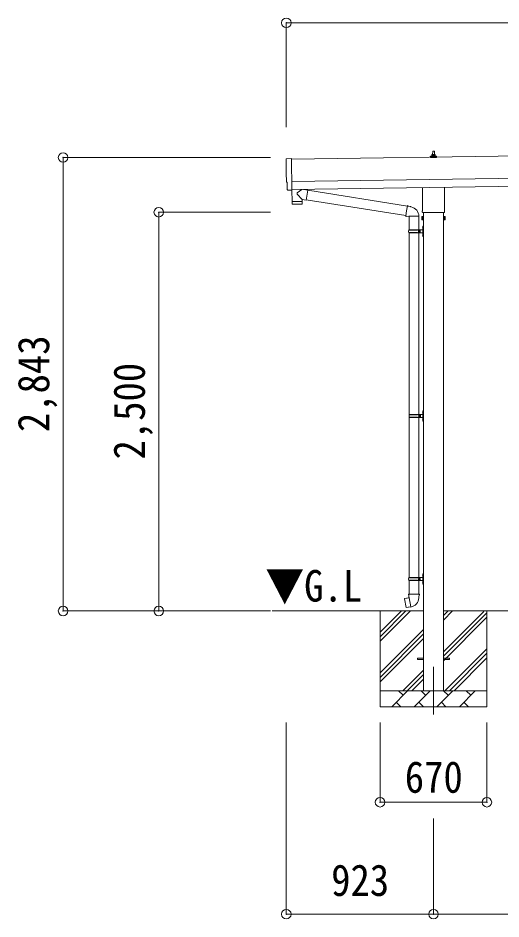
# Model space of a CAD drawing. Units: millimetres at full size, sheet at 1:60. Extents: x -16864 to 16864, y -11640 to 11640.
# Drawn here: x -513 to 2516, y -8692 to -3043 of the extents above; entities that cross this region are included whole.
import ezdxf
from ezdxf.enums import TextEntityAlignment as Align

# ---------------------------------------------------------------- set-up
doc = ezdxf.new("R2010")
doc.units = ezdxf.units.MM
doc.header["$LTSCALE"] = 60
doc.header["$PDMODE"] = 32
doc.header["$PDSIZE"] = 60
doc.linetypes.add('CHAIN1', pattern=[8, 5, -1, 1, -1])
for name, color, linetype, lineweight in [('0-1_Defpoints', 7, 'CHAIN1', 9), ('0-2_TEXT1', 4, 'Continuous', 9), ('0-3_SHAPE', 7, 'Continuous', 9), ('0-7_PARTS2', 7, 'Continuous', 9), ('0-8_TABLE1', 6, 'Continuous', 9), ('0-9_DIM1', 7, 'Continuous', 9)]:
    doc.layers.add(name, color=color, linetype=linetype, lineweight=lineweight)
doc.styles.add('ＭＳ ゴシック', font='')
doc.styles.get('ＭＳ ゴシック').set_extended_font_data('MS Gothic')

msp = doc.modelspace()

# ---------------------------------------------------------------- linework, layer by layer
at = {"layer": '0-1_Defpoints'}
msp.add_line((2092.3, -7110.97), (2092.3, -7459.97), dxfattribs=at)
at = {"layer": '0-2_TEXT1'}
for p, q in [((6832.37, -3848.27), (1201.9, -3928.71)), ((2086.61, -3901.71), (2087.33, -3878.18)), ((2088.33, -3877.21), (2096.88, -3877.21)), ((2097.88, -3878.18), (2098.61, -3901.71)), ((2074.36, -3917.21), (2074.36, -3909.49)), ((2110.86, -3917.21), (2074.36, -3917.21)), ((2074.74, -3908.71), (2110.47, -3908.71)), ((2075.12, -3908.52), (2081.84, -3906.89)), ((2082.22, -3906.71), (2102.99, -3906.71)), ((2082.61, -3905.92), (2082.61, -3901.71)), ((2083.61, -3901.71), (2101.61, -3901.71)), ((2102.61, -3905.92), (2102.61, -3901.71)), ((2110.09, -3908.52), (2103.37, -3906.89)), ((2110.86, -3917.21), (2110.86, -3909.49)), ((1203.9, -4068.69), (6834.37, -3988.26)), ((1204.62, -4118.69), (6835.08, -4038.25)), ((1185.04, -4122.74), (1178.12, -4122.47)), ((2024, -4251.19), (2024, -4106.98)), ((2160.6, -4105.03), (2160.6, -4251.19)), ((2018.3, -4289.47), (2019.06, -4288.15)), ((2018.3, -4289.47), (2018.3, -4306.47)), ((2022.3, -4259.97), (2022.3, -4254.47)), ((2160.24, -4263.47), (2024.36, -4263.47)), ((2029.8, -4263.47), (2029.8, -7260.97)), ((2154.8, -7260.97), (2154.8, -4263.47)), ((2162.3, -4254.47), (2162.3, -4259.97)), ((2166.3, -4289.47), (2165.54, -4288.15)), ((2166.3, -4289.47), (2166.3, -4306.47)), ((2018.3, -4306.47), (2019.06, -4307.78)), ((2025.3, -4293.06), (2019.06, -4293.06)), ((2025.3, -4302.87), (2019.06, -4302.87)), ((2025.3, -4307.78), (2019.06, -4307.78)), ((2027.8, -4307.17), (2025.3, -4307.17)), ((2156.8, -4307.17), (2159.3, -4307.17)), ((2159.3, -4293.06), (2165.54, -4293.06)), ((2159.3, -4302.87), (2165.54, -4302.87)), ((2159.3, -4307.78), (2165.54, -4307.78)), ((2166.3, -4306.47), (2165.54, -4307.78)), ((1992.3, -7056.47), (2029.8, -7056.47)), ((1992.3, -7065.47), (1992.3, -7056.47)), ((1992.3, -7056.47), (2029.8, -7056.47)), ((1992.3, -7065.47), (1992.3, -7056.47)), ((2154.8, -7056.47), (2192.3, -7056.47)), ((2154.8, -7056.47), (2192.3, -7056.47)), ((2192.3, -7065.47), (2192.3, -7056.47)), ((2192.3, -7065.47), (2192.3, -7056.47)), ((1992.3, -7065.47), (2029.8, -7065.47)), ((1992.3, -7065.47), (2029.8, -7065.47)), ((2154.8, -7065.47), (2192.3, -7065.47)), ((2154.8, -7065.47), (2192.3, -7065.47))]:
    msp.add_line(p, q, dxfattribs=at)
for points in [[(1170.28, -3925.72), (1201.83, -3923.62), (1204.66, -4121.46)], [(1175.23, -4119.52), (1174.56, -4072.5), (1173.96, -4072.51)], [(1185.78, -4122.45), (1186.43, -4121.81), (1204.67, -4122.46)], [(2025.3, -4307.78), (2025.3, -4288.15), (2019.06, -4288.15)], [(2025.3, -4307.17), (2025.3, -4288.77), (2027.8, -4288.77)], [(2159.3, -4307.17), (2159.3, -4288.77), (2156.8, -4288.77)], [(2159.3, -4307.78), (2159.3, -4288.15), (2165.54, -4288.15)]]:
    msp.add_lwpolyline(points, dxfattribs=at)
for points in [[(2027.8, -4308.47), (2027.8, -4287.47), (2029.8, -4287.47), (2029.8, -4308.47)], [(2156.8, -4308.47), (2156.8, -4287.47), (2154.8, -4287.47), (2154.8, -4308.47)]]:
    msp.add_lwpolyline(points, close=True, dxfattribs=at)
for centre, radius, start, end in [((2088.33, -3878.21), 1, 90, 178.60509), ((2096.88, -3878.21), 1, 1.39491, 90), ((2075.36, -3909.49), 1, 103.62699, 180), ((2081.61, -3905.92), 1, 283.62699, 0), ((2086.69, -3902.34), 4.13, 90, 171.17633), ((2083.61, -3902.71), 1, 90, 180), ((2095.94, -3901.71), 4.83, 133.60282, 180), ((2089.27, -3901.71), 4.83, 0, 46.39718), ((2098.52, -3902.34), 4.13, 8.82367, 90), ((2101.61, -3902.71), 1, 0, 90), ((2103.61, -3905.92), 1, 180, 256.37301), ((2109.86, -3909.49), 1, 0, 76.37301), ((2022.64, -4290.61), 4.34, 145.61575, 214.38425), ((2026.3, -4254.47), 4, 125.09963, 180), ((2026.3, -4259.97), 4, 180, 194.47751), ((2026.3, -4259.97), 4, 194.47751, 241.04498), ((2158.3, -4259.97), 4, 298.95502, 345.52249), ((2158.3, -4254.47), 4, 0, 54.90037), ((2158.3, -4259.97), 4, 345.52249, 0), ((2161.95, -4290.61), 4.34, 325.61575, 34.38425), ((2034.54, -4297.97), 16.24, 162.41205, 197.58795), ((2022.64, -4305.33), 4.34, 145.61575, 214.38425), ((2150.06, -4297.97), 16.24, 342.41205, 17.58795), ((2161.95, -4305.33), 4.34, 325.61575, 34.38425)]:
    msp.add_arc(centre, radius, start, end, dxfattribs=at)
for centre, major_axis, ratio, start_param, end_param in [((1170.48, -3928.72), (-3, -0.04), 0.99863, 4.7647489, 6.2979817), ((-3593.88, -4067.21), (4762.89, 68.04), 0.99863, 6.2686928, 6.2979817), ((1173.9, -4068.11), (-4.41, -0.06), 0.99863, 6.2686928, 7.8539816), ((1178.24, -4119.47), (-2.15, -2.1), 0.9974, 5.5252311, 7.0411395), ((1185.08, -4121.74), (-0.717, -0.7), 0.9974, 0.7579542, 1.5707963)]:
    msp.add_ellipse(centre, major_axis=major_axis, ratio=ratio, start_param=start_param, end_param=end_param, dxfattribs=at)
at = {"layer": '0-3_SHAPE'}
for p, q in [((2029.8, -6760.97), (1080.85, -6760.97)), ((1757.3, -6760.97), (1757.3, -7360.97)), ((1757.3, -6894.45), (1890.78, -6760.97)), ((1757.3, -6922.73), (1919.07, -6760.97)), ((1757.3, -6951.02), (1947.35, -6760.97)), ((3929.8, -6760.97), (2154.8, -6760.97)), ((2154.8, -6789.79), (2183.62, -6760.97)), ((2154.8, -6818.08), (2211.91, -6760.97)), ((2154.8, -7016.07), (2407.3, -6763.57)), ((2154.8, -7044.35), (2427.3, -6771.85)), ((2427.3, -6760.97), (2427.3, -7360.97)), ((2154.8, -7072.63), (2427.3, -6800.13)), ((1757.3, -7149.01), (2029.8, -6876.51)), ((1757.3, -7177.29), (2029.8, -6904.79)), ((1757.3, -7205.58), (2029.8, -6933.08)), ((2164.46, -7260.97), (2427.3, -6998.12)), ((2192.74, -7260.97), (2427.3, -7026.41)), ((2221.03, -7260.97), (2427.3, -7054.69)), ((1899.9, -7260.97), (2029.8, -7131.07)), ((1928.18, -7260.97), (2029.8, -7159.35)), ((1956.47, -7260.97), (2029.8, -7187.63)), ((1757.3, -7260.97), (2427.3, -7260.97)), ((1830.17, -7360.97), (1930.17, -7260.97)), ((1901.61, -7289.52), (1873.06, -7260.97)), ((1971.59, -7360.97), (2071.59, -7260.97)), ((2043.04, -7289.52), (2014.48, -7260.97)), ((2113.01, -7360.97), (2213.01, -7260.97)), ((2184.46, -7289.52), (2155.9, -7260.97)), ((2254.43, -7360.97), (2354.43, -7260.97)), ((2325.88, -7289.52), (2297.32, -7260.97)), ((1858.72, -7332.41), (1887.27, -7360.97)), ((2000.14, -7332.41), (2028.7, -7360.97)), ((2141.56, -7332.41), (2170.12, -7360.97)), ((2282.98, -7332.41), (2311.54, -7360.97)), ((2427.3, -7360.97), (1757.3, -7360.97))]:
    msp.add_line(p, q, dxfattribs=at)
at = {"layer": '0-8_TABLE1'}
for p, q in [((1169.3, -3073.33), (1169.3, -3727.66)), ((12518.3, -3073.33), (1169.3, -3073.33)), ((-230.7, -3917.67), (1069.99, -3917.67)), ((-230.7, -3917.67), (-230.7, -6760.97)), ((369.3, -4260.97), (1069.99, -4260.97)), ((369.3, -4260.97), (369.3, -6760.97)), ((-230.7, -6760.97), (1069.99, -6760.97)), ((1168.99, -8661.97), (1168.99, -7459.97)), ((1757.3, -7959.97), (1757.3, -7459.97)), ((2427.3, -7959.97), (2427.3, -7459.97)), ((1757.3, -7959.97), (2427.3, -7959.97)), ((2092.3, -8661.97), (2092.3, -8061.97)), ((2092.3, -8661.97), (1168.99, -8661.97)), ((3992.3, -8661.97), (2092.3, -8661.97))]:
    msp.add_line(p, q, dxfattribs=at)
for p in [(1169.3, -3073.33), (-230.7, -3917.67), (369.3, -4260.97), (-230.7, -6760.97), (369.3, -6760.97), (1757.3, -7959.97), (2427.3, -7959.97), (1168.99, -8661.97), (2092.3, -8661.97)]:
    msp.add_point(p, dxfattribs=at)
at = {"layer": '0-9_DIM1'}
for p, q in [((1204.66, -4121.46), (1204.67, -4122.46)), ((1266.06, -4117.81), (1238.41, -4140.32)), ((1303.68, -4121.82), (1277.84, -4117.64)), ((1303.68, -4121.82), (1293.52, -4184.7)), ((1269.11, -4180.76), (1238.24, -4147.65)), ((1303.39, -4123.65), (1928.74, -4223.22)), ((1205.3, -4194.69), (1205.72, -4207.73)), ((1266.3, -4209.82), (1208.76, -4210.64)), ((1209.79, -4193.62), (1209.82, -4194.62)), ((1264.78, -4192.84), (1264.78, -4193.84)), ((1269.11, -4180.76), (1293.52, -4184.7)), ((1269.11, -4180.76), (1269.28, -4192.77)), ((1293.81, -4182.88), (1918.32, -4282.31)), ((1929.06, -4221.4), (1923.53, -4252.77)), ((1929.06, -4221.4), (1930.2, -4219.42)), ((1930.2, -4219.42), (1933.76, -4220.05)), ((1933.76, -4220.05), (1934.18, -4222.39)), ((1948.69, -4225.22), (1950.38, -4226.85)), ((1950.38, -4226.85), (1952.49, -4227.3)), ((1918, -4284.13), (1923.53, -4252.77)), ((1918, -4284.13), (1918.39, -4286.38)), ((1918, -4284.13), (1923.15, -4284.95)), ((1918.39, -4286.38), (1921.95, -4287.01)), ((1921.95, -4287.01), (1923.15, -4284.95)), ((1923.15, -4284.95), (1937.75, -4287.26)), ((1937.75, -4287.26), (1939.96, -4286.28)), ((2000.25, -4286.67), (1939.07, -4286.67)), ((1939.8, -4286.67), (1939.8, -4371.89)), ((1999.8, -4286.67), (1999.8, -4371.89)), ((2025.8, -4348.89), (2028.8, -4347.39)), ((2025.8, -4348.89), (2025.8, -4380.89)), ((2028.8, -4347.39), (2028.8, -4380.89)), ((2028.8, -4347.39), (2029.8, -4347.39)), ((2029.8, -4347.39), (2029.8, -4380.89)), ((1936.8, -4373.89), (1987.13, -4373.89)), ((1936.8, -4387.89), (1987.13, -4387.89)), ((1937.8, -4371.89), (2023.8, -4371.89)), ((1937.8, -4371.89), (1937.8, -4373.89)), ((1937.8, -4389.89), (1937.8, -4387.89)), ((1937.8, -4389.89), (2023.8, -4389.89)), ((1939.8, -4389.89), (1939.8, -5529.47)), ((1996.8, -4371.89), (1996.8, -4376.39)), ((1996.8, -4376.39), (1998.8, -4376.39)), ((1996.8, -4389.89), (1996.8, -4385.39)), ((1996.8, -4385.39), (1998.8, -4385.39)), ((1998.8, -4376.39), (1998.8, -4380.89)), ((1998.8, -4385.39), (1998.8, -4380.89)), ((1999.8, -4389.89), (1999.8, -5529.47)), ((2004.8, -4371.89), (2004.8, -4380.89)), ((2004.8, -4376.39), (2007.8, -4376.39)), ((2004.8, -4389.89), (2004.8, -4380.89)), ((2004.8, -4385.39), (2007.8, -4385.39)), ((2007.8, -4376.39), (2007.8, -4380.89)), ((2007.8, -4385.39), (2007.8, -4380.89)), ((2023.5, -4354.74), (2025.54, -4355.74)), ((2023.5, -4402.74), (2025.54, -4403.74)), ((2024.77, -4352.74), (2025.4, -4352.74)), ((2024.77, -4352.74), (2024.77, -4361.04)), ((2024.77, -4361.04), (2025.4, -4361.04)), ((2024.77, -4400.74), (2025.4, -4400.74)), ((2024.77, -4400.74), (2024.77, -4409.04)), ((2025.4, -4352.74), (2025.4, -4361.04)), ((2025.4, -4352.74), (2025.8, -4353.14)), ((2025.4, -4361.04), (2025.8, -4360.64)), ((2025.4, -4400.74), (2025.4, -4409.04)), ((2025.4, -4400.74), (2025.8, -4401.14)), ((2025.54, -4355.74), (2026.15, -4356.89)), ((2025.54, -4403.74), (2026.15, -4404.89)), ((2025.8, -4353.14), (2025.8, -4360.64)), ((2025.8, -4412.89), (2025.8, -4380.89)), ((2025.8, -4401.14), (2025.8, -4408.64)), ((2028.8, -4414.39), (2028.8, -4380.89)), ((2029.8, -4414.39), (2029.8, -4380.89)), ((2024.77, -4409.04), (2025.4, -4409.04)), ((2025.4, -4409.04), (2025.8, -4408.64)), ((2025.8, -4412.89), (2028.8, -4414.39)), ((2028.8, -4414.39), (2029.8, -4414.39)), ((1939.3, -5531.47), (1989.63, -5531.47)), ((1940.3, -5529.47), (1940.3, -5531.47)), ((1940.3, -5529.47), (2023.8, -5529.47)), ((1999.3, -5529.47), (1999.3, -5533.97)), ((1999.3, -5533.97), (2001.3, -5533.97)), ((2001.3, -5533.97), (2001.3, -5538.47)), ((2007.3, -5529.47), (2007.3, -5538.47)), ((2007.3, -5533.97), (2010.3, -5533.97)), ((2010.3, -5533.97), (2010.3, -5538.47)), ((2023.5, -5512.32), (2025.54, -5513.32)), ((2024.77, -5510.32), (2025.4, -5510.32)), ((2024.77, -5510.32), (2024.77, -5518.62)), ((2024.77, -5518.62), (2025.4, -5518.62)), ((2025.4, -5510.32), (2025.4, -5518.62)), ((2025.4, -5510.32), (2025.8, -5510.72)), ((2025.4, -5518.62), (2025.8, -5518.22)), ((2025.54, -5513.32), (2026.15, -5514.47)), ((2025.8, -5506.47), (2028.8, -5504.97)), ((2025.8, -5506.47), (2025.8, -5538.47)), ((2025.8, -5510.72), (2025.8, -5518.22)), ((2028.8, -5504.97), (2028.8, -5538.47)), ((2028.8, -5504.97), (2029.8, -5504.97)), ((2029.8, -5504.97), (2029.8, -5538.47)), ((1939.3, -5545.47), (1989.63, -5545.47)), ((1939.8, -5547.46), (1939.8, -6551.97)), ((1940.3, -5547.47), (1940.3, -5545.47)), ((1940.3, -5547.47), (2023.8, -5547.47)), ((1999.3, -5547.47), (1999.3, -5542.97)), ((1999.3, -5542.97), (2001.3, -5542.97)), ((1999.8, -5547.46), (1999.8, -6551.97)), ((2001.3, -5542.97), (2001.3, -5538.47)), ((2007.3, -5547.47), (2007.3, -5538.47)), ((2007.3, -5542.97), (2010.3, -5542.97)), ((2010.3, -5542.97), (2010.3, -5538.47)), ((2023.5, -5560.32), (2025.54, -5561.32)), ((2024.77, -5558.32), (2025.4, -5558.32)), ((2024.77, -5558.32), (2024.77, -5566.62)), ((2024.77, -5566.62), (2025.4, -5566.62)), ((2025.4, -5558.32), (2025.4, -5566.62)), ((2025.4, -5558.32), (2025.8, -5558.72)), ((2025.4, -5566.62), (2025.8, -5566.22)), ((2025.54, -5561.32), (2026.15, -5562.47)), ((2025.8, -5570.47), (2025.8, -5538.47)), ((2025.8, -5558.72), (2025.8, -5566.22)), ((2025.8, -5570.47), (2028.8, -5571.97)), ((2028.8, -5571.97), (2028.8, -5538.47)), ((2028.8, -5571.97), (2029.8, -5571.97)), ((2029.8, -5571.97), (2029.8, -5538.47)), ((1937.8, -6551.97), (2023.8, -6551.97)), ((1937.8, -6551.97), (1937.8, -6553.97)), ((1996.8, -6551.97), (1996.8, -6556.47)), ((2004.8, -6551.97), (2004.8, -6560.97)), ((2023.5, -6534.82), (2025.54, -6535.82)), ((2024.77, -6532.82), (2025.4, -6532.82)), ((2024.77, -6532.82), (2024.77, -6541.12)), ((2024.77, -6541.12), (2025.4, -6541.12)), ((2025.4, -6532.82), (2025.4, -6541.12)), ((2025.4, -6532.82), (2025.8, -6533.22)), ((2025.4, -6541.12), (2025.8, -6540.72)), ((2025.54, -6535.82), (2026.15, -6536.97)), ((2025.8, -6528.97), (2028.8, -6527.47)), ((2025.8, -6528.97), (2025.8, -6560.97)), ((2025.8, -6533.22), (2025.8, -6540.72)), ((2028.8, -6527.47), (2028.8, -6560.97)), ((2028.8, -6527.47), (2029.8, -6527.47)), ((2029.8, -6527.47), (2029.8, -6560.97)), ((1936.8, -6553.97), (1987.13, -6553.97)), ((1936.8, -6567.97), (1987.13, -6567.97)), ((1937.8, -6569.97), (1937.8, -6567.97)), ((1937.8, -6569.97), (2023.8, -6569.97)), ((1939.8, -6569.97), (1939.8, -6654.89)), ((1996.8, -6556.47), (1998.8, -6556.47)), ((1996.8, -6569.97), (1996.8, -6565.47)), ((1996.8, -6565.47), (1998.8, -6565.47)), ((1998.8, -6556.47), (1998.8, -6560.97)), ((1998.8, -6565.47), (1998.8, -6560.97)), ((1999.8, -6569.97), (1999.8, -6654.89)), ((2004.8, -6556.47), (2007.8, -6556.47)), ((2004.8, -6569.97), (2004.8, -6560.97)), ((2004.8, -6565.47), (2007.8, -6565.47)), ((2007.8, -6556.47), (2007.8, -6560.97)), ((2007.8, -6565.47), (2007.8, -6560.97)), ((2023.5, -6582.82), (2025.54, -6583.82)), ((2024.77, -6580.82), (2025.4, -6580.82)), ((2024.77, -6580.82), (2024.77, -6589.12)), ((2024.77, -6589.12), (2025.4, -6589.12)), ((2025.4, -6580.82), (2025.4, -6589.12)), ((2025.4, -6580.82), (2025.8, -6581.22)), ((2025.4, -6589.12), (2025.8, -6588.72)), ((2025.54, -6583.82), (2026.15, -6584.97)), ((2025.8, -6592.97), (2025.8, -6560.97)), ((2025.8, -6581.22), (2025.8, -6588.72)), ((2025.8, -6592.97), (2028.8, -6594.47)), ((2028.8, -6594.47), (2028.8, -6560.97)), ((2028.8, -6594.47), (2029.8, -6594.47)), ((2029.8, -6594.47), (2029.8, -6560.97)), ((1937.95, -6654.89), (1935.8, -6655.68)), ((1935.8, -6655.68), (1935.8, -6659.29)), ((1935.8, -6659.29), (1938.04, -6660.11)), ((1937.95, -6654.89), (1969.8, -6654.89)), ((1937.95, -6654.89), (1938.04, -6660.11)), ((1938.04, -6660.11), (1938.3, -6674.89)), ((2001.65, -6654.89), (1969.8, -6654.89)), ((2003.8, -6659.29), (2001.56, -6660.11)), ((2001.65, -6654.89), (2003.8, -6655.68)), ((2003.8, -6655.68), (2003.8, -6659.29)), ((1911.34, -6683.35), (1910.53, -6684.52)), ((1910.53, -6684.52), (1920.15, -6739.07)), ((1939.21, -6678.1), (1911.34, -6683.35)), ((1924.08, -6680.74), (1923.87, -6680.99)), ((1938.3, -6674.89), (1939.65, -6676.89)), ((1949.56, -6735.39), (1939.43, -6677.92)), ((1939.45, -6677.1), (1939.45, -6677.8)), ((1939.65, -6676.89), (1939.62, -6676.9)), ((1999.99, -6676.84), (1999.91, -6679)), ((2001.3, -6674.89), (1999.99, -6676.84)), ((1934.17, -6737.99), (1933.89, -6737.83)), ((1949.87, -6736.15), (1949.62, -6735.49))]:
    msp.add_line(p, q, dxfattribs=at)
for points in [[(1204.27, -4122.44), (1205.29, -4193.69), (1269.28, -4192.77)], [(1269.25, -4206.83), (1269.29, -4193.77), (1205.3, -4194.69)], [(1929.06, -4221.4), (1934.18, -4222.39), (1948.69, -4225.22)], [(2023.5, -4359.03), (2025.54, -4358.04), (2026.15, -4356.89)], [(2023.5, -4407.03), (2025.54, -4406.04), (2026.15, -4404.89)], [(2023.5, -5516.61), (2025.54, -5515.62), (2026.15, -5514.47)], [(2023.5, -5564.61), (2025.54, -5563.62), (2026.15, -5562.47)], [(2023.5, -6539.11), (2025.54, -6538.12), (2026.15, -6536.97)], [(2023.5, -6587.11), (2025.54, -6586.12), (2026.15, -6584.97)], [(2001.65, -6654.89), (2001.56, -6660.11), (2001.3, -6674.89)], [(1926.33, -6680.52), (1926.05, -6680.37), (1924.08, -6680.74)], [(1949.29, -6735.3), (1921.31, -6739.9), (1920.15, -6739.07)], [(1936.36, -6737.42), (1936.15, -6737.66), (1934.17, -6737.99)]]:
    msp.add_lwpolyline(points, dxfattribs=at)
for centre, radius, start, end in [((1241.72, -4144.07), 5, 131.47396, 225.79244), ((1208.71, -4207.64), 3, 181.81845, 270.86677), ((1266.25, -4206.82), 3, 270.81845, 359.81845), ((1939.96, -4286.28), 60.3, 359.62495, 78), ((1985.55, -4380.89), 49.25, 171.82876, 180.00002), ((1985.55, -4380.89), 49.25, 180.00002, 188.17127), ((1987.13, -4371.89), 2, 270, 359.99998), ((1987.13, -4389.89), 2, 0.00005, 90.00004), ((2029.1, -4356.89), 6, 136.21765, 223.78235), ((2029.1, -4404.89), 6, 136.21765, 223.78235), ((2023.8, -4369.89), 2, 270, 359.99998), ((2023.8, -4391.89), 2, 0.00005, 90.00004), ((1988.05, -5538.47), 49.25, 171.82876, 180.00002), ((1989.63, -5529.47), 2, 270, 359.99998), ((2029.1, -5514.47), 6, 136.21765, 223.78235), ((2023.8, -5527.47), 2, 270, 359.99998), ((1988.05, -5538.47), 49.25, 180.00002, 188.17127), ((1989.63, -5547.47), 2, 0.00005, 90.00004), ((2029.1, -5562.47), 6, 136.21765, 223.78235), ((2023.8, -5549.47), 2, 0.00005, 90.00004), ((1987.13, -6551.97), 2, 270, 359.99998), ((2029.1, -6536.97), 6, 136.21765, 223.78235), ((2023.8, -6549.97), 2, 270, 359.99998), ((1985.55, -6560.97), 49.25, 171.82876, 180.00002), ((1985.55, -6560.97), 49.25, 180.00002, 188.17127), ((1987.13, -6569.97), 2, 0.00005, 90.00004), ((2029.1, -6584.97), 6, 136.21765, 223.78235), ((2023.8, -6571.97), 2, 0.00005, 90.00004), ((1939.15, -6677.8), 0.3, 280.66842, 0), ((1939.65, -6677.1), 0.2, 100, 180), ((1939.65, -6676.89), 60.3, 279.96938, 358), ((1949.34, -6735.6), 0.3, 20, 99.33158), ((1950.05, -6736.09), 0.2, 200, 279.96938)]:
    msp.add_arc(centre, radius, start, end, dxfattribs=at)

# ---------------------------------------------------------------- texts
at = {"layer": '0-7_PARTS2', "style": 'ＭＳ ゴシック', "width": 0.9}
msp.add_text('▼G.L', height=197.9, dxfattribs=at).set_placement((1038.13, -6761.25), align=Align.BOTTOM_LEFT)
at = {"layer": '0-8_TABLE1', "color": 7, "style": 'ＭＳ ゴシック', "width": 0.9}
for s, p in [('2,843', (-258.2, -5639.32)), ('2,500', (341.8, -5810.97))]:
    msp.add_text(s, height=197.9, rotation=90, dxfattribs=at).set_placement(p, align=Align.BOTTOM_LEFT)
for s, p in [('670', (1912.3, -7959.97)), ('923', (1450.65, -8606.97))]:
    msp.add_text(s, height=197.9, dxfattribs=at).set_placement(p, align=Align.BOTTOM_LEFT)

doc.saveas('drawing.dxf')
